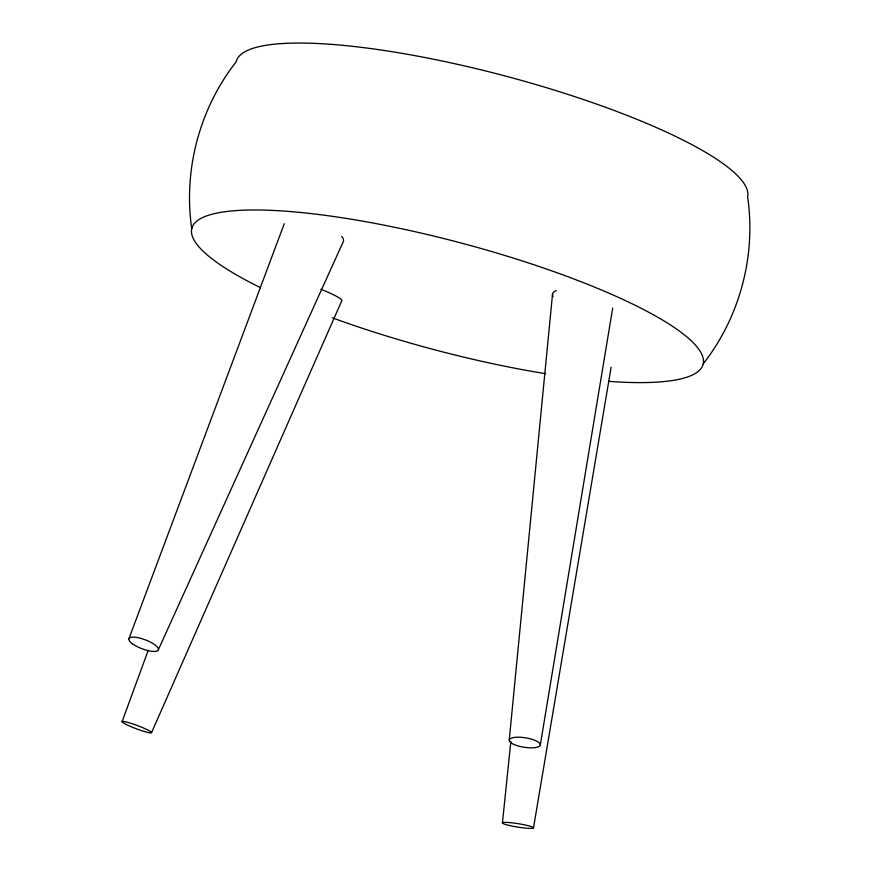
<?xml version="1.0" encoding="UTF-8"?>
<svg xmlns="http://www.w3.org/2000/svg" width="872" height="872" viewBox="0 0 872 872"><rect width="100%" height="100%" fill="white"/><g stroke="black" fill="none" stroke-linecap="round" stroke-linejoin="round"><path stroke-width="1.31" d="M509.248 739.979L552.543 294.017M502.436 822.885L510.829 741.68M540.291 745.07A15.729 4.774 9 0 0 517.913 737.211A15.729 4.774 9 0 0 516.104 745.298A15.729 4.774 9 0 0 540.291 745.07L612.7 308.012M533.49 827.899A15.729 1.722 9.1 0 0 510.512 822.678A15.729 1.722 9.1 0 0 509.88 825.599A15.729 1.722 9.1 0 0 533.49 827.899L611.141 367.112M122.091 721.656L148.251 650.218M128.882 638.827L284.272 223.69M151.554 732.633L341.911 300.48A30.825 3.325 20.6 0 0 320.929 289.221M158.366 649.727L343.481 241.228A30.825 9.309 20.9 0 0 341.737 236.388M703.192 363.842C739.794 317.255 756.253 255.518 747.62 196.898A264.499 54.991 14.9 0 0 503.809 75.624A264.499 54.991 14.9 0 0 236.181 61.814C199.59 108.401 183.131 170.138 191.764 228.747M260.434 287.618A264.499 54.991 14.9 0 1 277.111 210.643A264.499 54.991 14.9 0 1 642.457 308.961A264.499 54.991 14.9 0 1 608.787 381.358M545.698 373.696A264.499 54.991 14.9 0 1 332.308 317.811M553.055 296.556A30.825 9.363 9 0 1 556.249 290.616M132.391 643.71A15.729 4.752 20.9 0 0 157.57 650.741A15.729 4.752 20.9 0 0 140.926 638.391A15.729 4.752 20.9 0 0 132.391 643.71M126.222 724.479A15.729 1.7 20.6 0 0 150.987 732.894A15.729 1.7 20.6 0 0 133.252 724.065A15.729 1.7 20.6 0 0 126.222 724.479"/></g></svg>
